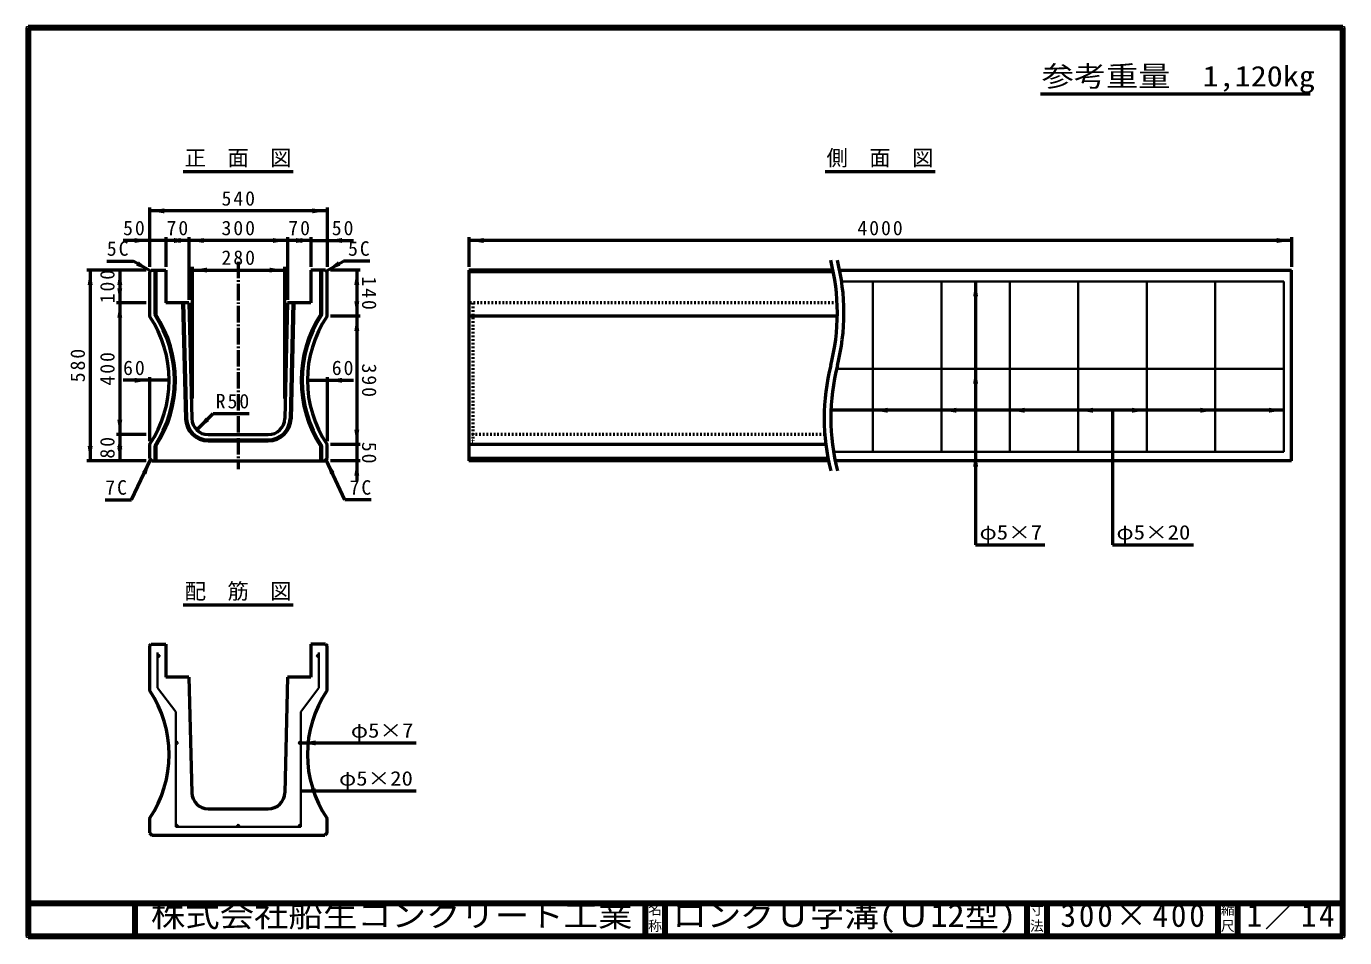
# Model space of a CAD drawing. Units: millimetres, scale not verified. Extents: x 100 to 4105, y 100 to 2870.
import ezdxf
from ezdxf.enums import TextEntityAlignment as Align

# ---------------------------------------------------------------- set-up
doc = ezdxf.new("R2010")
doc.units = ezdxf.units.MM
doc.header["$LTSCALE"] = 5
doc.linetypes.add('USER1', pattern=[13.4, 10, -1.2, 1, -1.2])
doc.linetypes.add('USER2', pattern=[2.2, 1, -1.2])
doc.layers.add('V-nasSTD', color=7, linetype='Continuous', lineweight=50)
doc.styles.add('ＭＳ ゴシック', font='')
doc.styles.get('ＭＳ ゴシック').set_extended_font_data('MS Gothic')

msp = doc.modelspace()

# ---------------------------------------------------------------- hatches: boundary and pattern name
at = {"layer": 'V-nasSTD'}
for points in [[(518.846, 2316.605), (473.846, 2309.105), (518.846, 2301.605)], [(968.846, 2301.605), (1013.846, 2309.105), (968.846, 2316.605)], [(428.846, 2211.605), (473.846, 2219.105), (428.846, 2226.605)], [(568.846, 2226.605), (523.846, 2219.105), (568.846, 2211.605)], [(548.846, 2211.605), (593.846, 2219.105), (548.846, 2226.605)], [(638.846, 2226.605), (593.846, 2219.105), (638.846, 2211.605)], [(848.846, 2211.605), (893.846, 2219.105), (848.846, 2226.605)], [(938.846, 2226.605), (893.846, 2219.105), (938.846, 2211.605)], [(918.846, 2211.605), (963.846, 2219.105), (918.846, 2226.605)], [(1058.846, 2211.605), (1013.846, 2219.105), (1058.846, 2226.605)], [(1488.846, 2226.605), (1443.846, 2219.105), (1488.846, 2211.605)], [(3898.846, 2211.605), (3943.846, 2219.105), (3898.846, 2226.605)], [(286.346, 2084.105), (293.846, 2129.105), (301.346, 2084.105)], [(376.346, 2084.105), (383.846, 2129.105), (391.346, 2084.105)], [(441.125, 2155.6), (476.346, 2126.605), (433.625, 2142.61)], [(648.845, 2136.605), (603.845, 2129.105), (648.845, 2121.605)], [(838.845, 2121.605), (883.845, 2129.105), (838.845, 2136.605)], [(1046.567, 2155.6), (1011.346, 2126.605), (1054.067, 2142.61)], [(1096.346, 2084.105), (1103.846, 2129.105), (1111.346, 2084.105)], [(2976.346, 2049.105), (2983.846, 2094.105), (2991.346, 2049.105)], [(391.346, 2074.105), (383.846, 2029.105), (376.346, 2074.105)], [(376.346, 1984.105), (383.846, 2029.105), (391.346, 1984.105)], [(1111.346, 2034.105), (1103.846, 1989.105), (1096.346, 2034.105)], [(1096.346, 1944.105), (1103.846, 1989.105), (1111.346, 1944.105)], [(2976.346, 1784.105), (2983.846, 1829.105), (2991.346, 1784.105)], [(428.846, 1801.605), (473.846, 1794.105), (428.846, 1786.605)], [(1058.846, 1801.605), (1013.846, 1794.105), (1058.846, 1786.605)], [(2716.846, 1695.605), (2671.846, 1703.105), (2716.846, 1710.605)], [(2924.846, 1695.605), (2879.846, 1703.105), (2924.846, 1710.605)], [(3132.846, 1695.605), (3087.846, 1703.105), (3132.846, 1710.605)], [(3340.846, 1695.605), (3295.846, 1703.105), (3340.846, 1710.605)], [(3458.846, 1710.605), (3503.846, 1703.105), (3458.846, 1695.605)], [(3666.846, 1710.605), (3711.846, 1703.105), (3666.846, 1695.605)], [(3874.846, 1710.605), (3919.846, 1703.105), (3874.846, 1695.605)], [(391.346, 1674.105), (383.846, 1629.105), (376.346, 1674.105)], [(644.217, 1680.433), (617.701, 1643.31), (654.824, 1669.827)], [(1111.346, 1644.105), (1103.846, 1599.105), (1096.346, 1644.105)], [(376.346, 1584.105), (383.846, 1629.105), (391.346, 1584.105)], [(301.346, 1594.105), (293.846, 1549.105), (286.346, 1594.105)], [(391.346, 1594.105), (383.846, 1549.105), (376.346, 1594.105)], [(2976.346, 1532.105), (2983.846, 1577.105), (2991.346, 1532.105)], [(477.346, 1552.605), (451.384, 1515.092), (464.954, 1508.699)], [(1010.346, 1552.605), (1036.308, 1515.092), (1022.738, 1508.699)], [(1096.346, 1504.105), (1103.846, 1549.105), (1111.346, 1504.105)], [(498.846, 956.869, 1), (504.846, 956.869, 1)], [(988.846, 956.869, 1), (982.846, 956.869, 1)], [(553.846, 691.869, 1), (559.846, 691.869, 1)], [(933.846, 691.869, 1), (927.846, 691.869, 1)], [(978.846, 699.369), (933.846, 691.869), (978.846, 684.369)], [(978.846, 553.611), (933.846, 546.111), (978.846, 538.611)], [(553.846, 439.869, 0.41421), (556.846, 436.869, 0.66818), (558.967, 441.99, 0.66818)], [(743.846, 436.869, 1), (743.846, 442.869, 1)], [(933.846, 439.869, 0.66818), (928.724, 441.99, 0.66818), (930.846, 436.869, 0.41421)]]:
    msp.add_hatch(color=256, dxfattribs=at).paths.add_polyline_path(points)

# ---------------------------------------------------------------- linework, layer by layer
at = {"layer": 'V-nasSTD', "lineweight": 100}
for p, q in [((105, 2865), (105, 105)), ((4100, 2865), (105, 2865)), ((4100, 105), (4100, 2865)), ((105, 205), (4100, 205)), ((430, 205), (430, 105)), ((1980, 205), (1980, 105)), ((2040, 205), (2040, 105)), ((3140, 205), (3140, 105)), ((3200, 205), (3200, 105)), ((3720, 205), (3720, 105)), ((3780, 205), (3780, 105)), ((105, 105), (4100, 105))]:
    msp.add_line(p, q, dxfattribs=at)
at = {"layer": 'V-nasSTD'}
for p, q in [((3180.536, 2664.753), (4000.536, 2664.753)), ((576.846, 2429.105), (910.846, 2429.105)), ((2526.846, 2429.105), (2860.846, 2429.105)), ((473.846, 2319.105), (473.846, 2139.105)), ((1013.846, 2309.105), (473.846, 2309.105)), ((1013.846, 2319.105), (1013.846, 2139.105)), ((473.846, 2219.105), (393.846, 2219.105)), ((523.846, 2219.105), (473.846, 2219.105)), ((523.846, 2229.105), (523.846, 2139.105)), ((593.846, 2219.105), (523.846, 2219.105)), ((593.846, 2229.105), (593.846, 2039.105)), ((893.846, 2219.105), (593.846, 2219.105)), ((893.846, 2229.105), (893.846, 2039.105)), ((963.846, 2219.105), (893.846, 2219.105)), ((963.846, 2229.105), (963.846, 2139.105)), ((963.846, 2219.105), (1013.846, 2219.105)), ((1013.846, 2219.105), (1093.846, 2219.105)), ((1443.846, 2229.105), (1443.846, 2139.105)), ((3943.846, 2219.105), (1443.846, 2219.105)), ((3943.846, 2229.105), (3943.846, 2139.105)), ((463.846, 2129.105), (283.846, 2129.105)), ((293.846, 2129.105), (293.846, 1549.105)), ((344.384, 2156.605), (424.384, 2156.605)), ((383.846, 2129.105), (383.846, 2029.105)), ((476.346, 2126.605), (424.384, 2156.605)), ((473.846, 2124.105), (478.846, 2129.105)), ((473.846, 2124.105), (473.846, 1989.105)), ((478.846, 2129.105), (523.846, 2129.105)), ((489.846, 2129.105), (489.846, 1993.967)), ((492.846, 2129.105), (492.846, 1994.866)), ((523.846, 2129.105), (523.846, 2029.105)), ((603.845, 2139.105), (603.845, 1739.105)), ((603.845, 2129.105), (883.845, 2129.105)), ((883.845, 2139.105), (883.845, 1739.105)), ((1008.846, 2129.105), (963.846, 2129.105)), ((963.846, 2129.105), (963.846, 2029.105)), ((994.846, 1994.866), (994.846, 2129.105)), ((997.846, 1993.967), (997.846, 2129.105)), ((1008.846, 2129.105), (1013.846, 2124.105)), ((1011.346, 2126.605), (1063.307, 2156.605)), ((1013.846, 1989.105), (1013.846, 2124.105)), ((1113.846, 2129.105), (1023.846, 2129.105)), ((1143.307, 2156.605), (1063.307, 2156.605)), ((1103.846, 2129.105), (1103.846, 1989.105)), ((1443.846, 2129.105), (1443.846, 1549.105)), ((2550.713, 2129.105), (1443.846, 2129.105)), ((2551.713, 2124.105), (1443.846, 2124.105)), ((2570.713, 2129.105), (3943.846, 2129.105)), ((3943.846, 1549.105), (3943.846, 2129.105)), ((2983.846, 2094.105), (2983.846, 1294.105)), ((463.846, 2029.105), (373.846, 2029.105)), ((383.846, 2029.105), (383.846, 1629.105)), ((593.846, 2029.105), (523.846, 2029.105)), ((574.84, 2029.105), (583.633, 1677.38)), ((577.841, 2029.105), (586.632, 1677.455)), ((593.846, 2029.105), (602.627, 1677.855)), ((893.846, 2029.105), (885.064, 1677.855)), ((963.846, 2029.105), (893.846, 2029.105)), ((909.851, 2029.105), (901.059, 1677.455)), ((912.852, 2029.105), (904.059, 1677.38)), ((1113.846, 1989.105), (1023.846, 1989.105)), ((1103.846, 1989.105), (1103.846, 1599.105)), ((2563.769, 1989.105), (1443.846, 1989.105)), ((473.846, 1804.105), (473.846, 1609.105)), ((1013.846, 1804.105), (1013.846, 1609.105)), ((473.846, 1794.105), (393.846, 1794.105)), ((533.846, 1794.105), (473.846, 1794.105)), ((953.846, 1794.105), (1013.846, 1794.105)), ((1013.846, 1794.105), (1093.846, 1794.105)), ((617.701, 1643.31), (667.198, 1692.808)), ((667.198, 1692.808), (777.198, 1692.808)), ((3919.846, 1703.105), (2544.289, 1703.105)), ((3399.846, 1703.105), (3399.846, 1294.105)), ((463.846, 1629.105), (373.846, 1629.105)), ((383.846, 1629.105), (383.846, 1549.105)), ((652.611, 1629.105), (835.08, 1629.105)), ((652.611, 1613.105), (835.08, 1613.105)), ((652.611, 1610.105), (835.08, 1610.105)), ((473.846, 1599.105), (473.846, 1556.105)), ((489.846, 1594.242), (489.846, 1549.105)), ((492.846, 1593.344), (492.846, 1549.105)), ((994.846, 1549.105), (994.846, 1593.344)), ((997.846, 1549.105), (997.846, 1594.242)), ((1013.846, 1556.105), (1013.846, 1599.105)), ((1113.846, 1599.105), (1023.846, 1599.105)), ((1103.846, 1599.105), (1103.846, 1549.105)), ((2528.788, 1599.105), (1443.846, 1599.105)), ((463.846, 1549.105), (283.846, 1549.105)), ((419.777, 1430.397), (477.346, 1552.605)), ((473.846, 1556.105), (480.846, 1549.105)), ((480.846, 1549.105), (1006.846, 1549.105)), ((1013.846, 1556.105), (1006.846, 1549.105)), ((1067.914, 1430.397), (1010.346, 1552.605)), ((1113.846, 1549.105), (1023.846, 1549.105)), ((1103.846, 1549.105), (1103.846, 1489.105)), ((2535.59, 1556.105), (1443.846, 1556.105)), ((2536.978, 1549.105), (1443.846, 1549.105)), ((3943.846, 1549.105), (2556.978, 1549.105)), ((339.777, 1430.397), (419.777, 1430.397)), ((1147.914, 1430.397), (1067.914, 1430.397)), ((2983.846, 1294.105), (3193.846, 1294.105)), ((3399.846, 1294.105), (3645.846, 1294.105)), ((576.846, 1111.869), (910.846, 1111.869)), ((473.846, 986.869), (478.846, 991.869)), ((473.846, 986.869), (473.846, 851.869)), ((478.846, 991.869), (523.846, 991.869)), ((523.846, 991.869), (523.846, 891.869)), ((1008.846, 991.869), (963.846, 991.869)), ((963.846, 991.869), (963.846, 891.869)), ((1008.846, 991.869), (1013.846, 986.869)), ((1013.846, 851.869), (1013.846, 986.869)), ((593.846, 891.869), (523.846, 891.869)), ((593.846, 891.869), (602.627, 540.62)), ((893.846, 891.869), (885.064, 540.62)), ((963.846, 891.869), (893.846, 891.869)), ((933.846, 691.869), (1283.846, 691.869)), ((933.846, 546.111), (1283.846, 546.111)), ((652.611, 491.869), (835.08, 491.869)), ((473.846, 461.869), (473.846, 418.869)), ((1013.846, 418.869), (1013.846, 461.869)), ((473.846, 418.869), (480.846, 411.869)), ((480.846, 411.869), (1006.846, 411.869)), ((1013.846, 418.869), (1006.846, 411.869))]:
    msp.add_line(p, q, dxfattribs=at)
at = {"layer": 'V-nasSTD', "linetype": 'USER1'}
msp.add_line((743.846, 2154.105), (743.846, 1524.105), dxfattribs=at)
at = {"layer": 'V-nasSTD', "lineweight": 35}
for p, q in [((2576.866, 2094.105), (3919.846, 2094.105)), ((2671.846, 2094.105), (2671.846, 1577.105)), ((2879.846, 2094.105), (2879.846, 1577.105)), ((3087.846, 2094.105), (3087.846, 1577.105)), ((3295.846, 2094.105), (3295.846, 1577.105)), ((3503.846, 2094.105), (3503.846, 1577.105)), ((3711.846, 2094.105), (3711.846, 1577.105)), ((3919.846, 2094.105), (3919.846, 1577.105)), ((3919.846, 1829.105), (2561.39, 1829.105)), ((3919.846, 1577.105), (2551.899, 1577.105)), ((498.846, 858.869), (498.846, 966.869)), ((988.846, 858.869), (988.846, 966.869)), ((498.846, 858.869), (553.846, 786.869)), ((988.846, 858.869), (933.846, 786.869)), ((553.846, 436.869), (553.846, 786.869)), ((933.846, 436.869), (933.846, 786.869)), ((553.846, 436.869), (933.846, 436.869))]:
    msp.add_line(p, q, dxfattribs=at)
at = {"layer": 'V-nasSTD', "linetype": 'USER2'}
for p, q in [((2563.153, 2029.105), (1443.846, 2029.105)), ((1456.346, 2029.105), (1456.346, 1610.105)), ((2525.772, 1629.105), (1443.846, 1629.105)), ((1443.846, 1610.105), (1456.346, 1610.105))]:
    msp.add_line(p, q, dxfattribs=at)
at = {"layer": 'V-nasSTD', "lineweight": 13}
msp.add_lwpolyline([(100, 100), (100, 2870), (4105, 2870), (4105, 100)], close=True, dxfattribs=at)
at = {"layer": 'V-nasSTD', "lineweight": 35}
for centre in [(501.846, 956.869), (985.846, 956.869), (556.846, 691.869), (930.846, 691.869), (556.846, 439.869), (743.846, 439.869), (930.846, 439.869)]:
    msp.add_circle(centre, 3, dxfattribs=at)
at = {"layer": 'V-nasSTD'}
for centre, radius, start, end in [((1913.846, 1999.105), 650, 345.74997, 14.25003), ((1933.846, 1999.105), 650, 345.74997, 14.25003), ((186.971, 1794.105), 346.875, 325.79454, 34.20546), ((186.971, 1794.105), 362.875, 326.57981, 33.42019), ((186.971, 1794.105), 365.875, 326.72111, 33.27889), ((1300.721, 1794.105), 365.875, 146.72111, 213.27889), ((1300.721, 1794.105), 362.875, 146.57981, 213.42019), ((1300.721, 1794.105), 346.875, 145.79454, 214.20546), ((3173.846, 1679.105), 650, 165.74997, 194.25003), ((3193.846, 1679.105), 650, 165.74997, 194.25003), ((652.611, 1679.105), 69, 181.4321, 270), ((652.611, 1679.105), 66, 181.4321, 270), ((652.611, 1679.105), 50, 181.4321, 270), ((835.08, 1679.105), 50, 270, 358.5679), ((835.08, 1679.105), 66, 270, 358.5679), ((835.08, 1679.105), 69, 270, 358.5679), ((186.971, 656.869), 346.875, 325.79454, 34.20546), ((1300.721, 656.869), 346.875, 145.79454, 214.20546), ((652.611, 541.869), 50, 181.4321, 270), ((835.08, 541.869), 50, 270, 358.5679)]:
    msp.add_arc(centre, radius, start, end, dxfattribs=at)

# ---------------------------------------------------------------- texts
at = {"layer": 'V-nasSTD', "style": 'ＭＳ ゴシック'}
for s, height, width, p in [('参考重量\u30001,120kg', 62.32, 1.15, (3184.536, 2749.753)), ('φ5×7', 43.99, 1.15, (2995.846, 1354.105)), ('φ5×20', 43.99, 1.15, (3411.846, 1354.105)), ('φ5×7', 43.99, 1.15, (1085.846, 751.869)), ('φ5×20', 43.99, 1.15, (1049.846, 606.111)), ('株式会社船生コンクリート工業', 69.65, 1.1, (478.25, 202.5)), ('ロングＵ字溝(Ｕ12型)', 69.65, 1.1, (2062.75, 202.5))]:
    msp.add_text(s, height=height, dxfattribs=dict(at, width=width)).set_placement(p, align=Align.TOP_LEFT)
for s, height, p in [('正\u3000面\u3000図', 47.65, (580.842, 2494.105)), ('側\u3000面\u3000図', 47.65, (2530.842, 2494.105)), ('配\u3000筋\u3000図', 47.65, (580.842, 1176.869)), ('名', 30.79, (1988.982, 200.999)), ('寸', 30.79, (3148.982, 200.999)), ('縮', 30.79, (3728.982, 200.999)), ('称', 30.79, (1988.976, 151.01)), ('法', 30.79, (3148.976, 151.01)), ('尺', 30.79, (3728.976, 151.01))]:
    msp.add_text(s, height=height, dxfattribs=at).set_placement(p, align=Align.TOP_LEFT)
at = {"layer": 'V-nasSTD', "attachment_point": 1, "style": 'ＭＳ ゴシック'}
for s, insert, char_height in [('\\T1.2;540', (692.859, 2369.105), 43.99), ('\\T1.2;50', (393.846, 2279.105), 43.99), ('\\T1.2;70', (525.846, 2279.105), 43.99), ('\\T1.2;300', (692.859, 2279.105), 43.99), ('\\T1.2;70', (895.846, 2279.105), 43.99), ('\\T1.2;50', (1027.846, 2279.105), 43.99), ('\\T1.2;4000', (2624.74, 2279.105), 43.99), ('\\T1.2;5C', (344.384, 2216.605), 43.99), ('\\T1.2;5C', (1077.307, 2216.605), 43.99), ('\\T1.2;280', (692.859, 2189.105), 43.99), ('\\T1.2;60', (393.846, 1854.105), 43.99), ('\\T1.2;60', (1027.846, 1854.105), 43.99), ('\\T1.2;R50', (675.198, 1752.808), 43.99), ('\\T1.2;7C', (339.777, 1490.397), 43.99), ('\\T1.2;7C', (1081.914, 1490.397), 43.99), ('\\T1.18;300×400', (3241.581, 202.508), 69.65), ('\\T1.16;1／14', (3807.033, 202.582), 69.65)]:
    msp.add_mtext(s, dxfattribs=dict(at, insert=insert, char_height=char_height))
at = {"layer": 'V-nasSTD', "char_height": 43.99, "attachment_point": 1, "style": 'ＭＳ ゴシック'}
for s, insert, rotation in [('\\T1.2;100', (323.846, 2028.092), 90), ('\\T1.2;140', (1163.846, 2110.092), 270), ('\\T1.2;580', (233.846, 1788.092), 90), ('\\T1.2;400', (323.846, 1778.092), 90), ('\\T1.2;390', (1163.846, 1845.092), 270), ('\\T1.2;80', (323.846, 1556.091), 90), ('\\T1.2;50', (1163.846, 1607.118), 270)]:
    msp.add_mtext(s, dxfattribs=dict(at, insert=insert, rotation=rotation))

doc.saveas('drawing.dxf')
